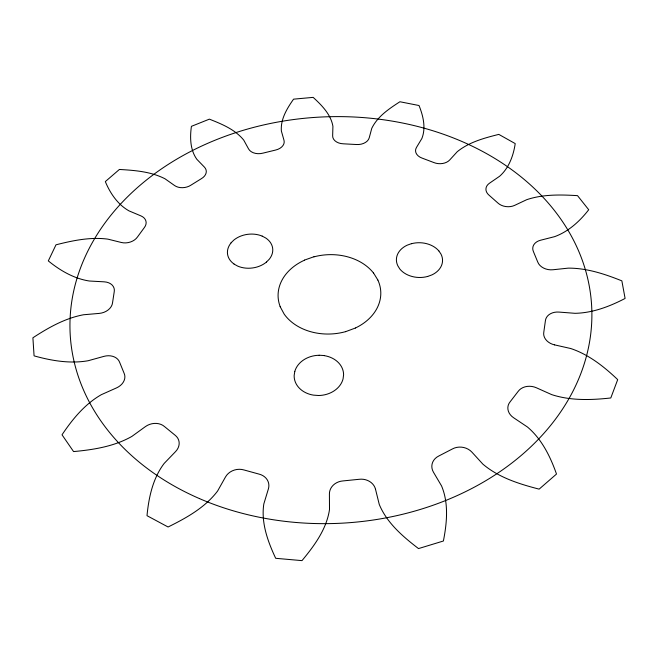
<?xml version="1.0" encoding="UTF-8"?>
<svg xmlns="http://www.w3.org/2000/svg" width="658" height="658" viewBox="0 0 658 658"><rect width="100%" height="100%" fill="white"/><g stroke="black" fill="none" stroke-linecap="round" stroke-linejoin="round"><path stroke-width="0.99" d="M294.792 371.383L294.159 375.479A24.7 20.094 -4 0 0 313.512 395.137L318.595 395.507A24.7 20.094 -4 0 0 343.073 378.852L343.599 374.739A24.7 20.094 -4 0 0 324.081 355.608M231.048 242.818L233.952 239.981A22.75 16.96 -6.8 0 1 262.221 236.132M266.424 262.106L269.303 259.186A22.75 16.96 -6.8 0 0 265.799 238.048L262.188 236.099M355.419 328.021L345.606 331.665M304.49 260.083L313.915 256.752M427.634 276.467L431.903 274.904A23.063 17.371 1.7 0 0 440.967 254.062L438.837 250.879M411.398 243.674L407.203 245.179A23.063 17.371 1.7 0 0 397.81 265.758L399.801 268.99A23.063 17.371 1.7 0 0 427.675 276.442M319.122 355.221L324.09 355.55M554.595 344.882L570.716 348.518C588.762 354.506 604.093 366.679 617.697 379.617L610.797 397.967C591.205 400.122 570.683 400.821 551.708 394.627L536.443 387.792A14.147 11.4 10.7 0 0 518.15 391.403L510.115 401.824A14.221 11.556 10.6 0 0 513.618 417.748L527.436 426.993C541.797 439.075 550.368 456.652 556.504 474.048L539.132 489.133C519.327 484.025 498.78 477.601 482.898 464.161L471.918 452.145A14.534 12.321 8.1 0 0 452.309 449.003L438.886 455.953A14.566 12.436 7.2 0 0 433.457 472.205L441.559 485.925C448.846 503.263 446.938 523.02 443.393 541.008L418.513 548.583C402.959 536.648 386.912 522.995 379.255 504.423L375.521 489.272M234.042 264.08L237.686 266.103A22.75 16.96 -6.8 0 0 266.449 262.073M373.464 272.889L377.898 280.078M280.135 306.628L284.182 314.121A51.332 39.645 -3 0 0 345.598 331.648M294.8 371.433A24.7 20.094 -4 0 1 319.122 355.271M234.116 264.064A22.75 16.96 -6.8 0 1 231.131 242.818M280.209 306.702A51.332 39.645 -3 0 1 304.547 260.173M377.873 280.086A51.332 39.636 -3 0 1 355.402 328.005M313.965 256.842A51.332 39.636 -3 0 1 373.489 272.98M375.521 489.272A14.657 12.806 -0.6 0 0 359.071 479.304L343.015 480.924A14.665 12.823 -2.5 0 0 329.411 493.952L329.502 509.498C326.656 529.057 314.294 545.795 301.989 560.624L275.686 558.305C267.847 541.575 260.938 522.756 263.809 503.995L268.382 488.927A14.599 12.592 -11.4 0 0 258.997 474.097L244.044 469.976A14.583 12.502 -12.7 0 0 225.472 477.009L217.609 491.016C205.123 507.557 186.313 517.994 168.078 526.992L147.005 515.683C148.749 497.44 152.837 478.317 164.155 463.438L175.579 451.577A14.328 11.811 -16.4 0 0 175.069 435.201L164.484 426.549A14.27 11.663 -16.7 0 0 145.377 426.631L131.871 436.419C114.204 446.453 93.543 449.759 73.573 451.577L62.017 434.798C72.421 419.245 84.841 404.102 101.299 394.693L116.507 387.907A13.793 10.791 -16.6 0 0 124.123 373.3L119.641 362.303A13.695 10.627 -16.4 0 0 103.906 356.373L88.123 360.74C70.093 363.907 51.505 360.732 34.076 355.863L32.9 337.793C48.404 327.635 65.134 318.184 83.558 314.754L99.185 313.405A13.119 9.796 -14.7 0 0 112.534 302.836L114.221 291.774A13.012 9.656 -14.3 0 0 104.244 281.838L89.307 281.007C74.025 278.655 60.149 270.553 48.314 260.905L55.996 244.809C72.824 240.54 90.467 236.822 107.887 239.142L121.327 242.481A12.461 8.982 -11.9 0 0 137.489 236.97L144.324 227.61A12.37 8.875 -11.4 0 0 140.944 215.898L129.05 210.897C117.798 204.605 110.166 193.271 105.329 181.592L119.394 169.46C134.832 170.34 151.036 171.606 165.018 178.795L174.609 185.556A11.951 8.398 -8.8 0 0 190.943 185.153L201.414 178.647A11.893 8.332 -8.3 0 0 204.416 167.116L196.832 159.277C190.104 149.876 189.833 137.366 191.42 126.336L209.376 119.147C221.771 124.041 235.095 129.486 243.731 140.096L248.576 148.93A11.647 8.077 -5.5 0 0 262.97 153.133L275.439 150.09A11.63 8.052 -5 0 0 284.001 140.327L281.369 131.008C280.398 119.271 287.077 108.381 293.567 99.161L313.167 97.376C321.688 105.198 330.884 114.402 332.915 126.278L332.652 135.852A11.597 8.019 -2.2 0 0 343.394 143.814L356.282 144.513A11.605 8.036 -1.6 0 0 369.228 137.802L371.77 128.326C377.511 116.441 389.166 108.702 399.908 101.751L419.023 105.519C423.135 115.742 426.129 127.841 421.868 138.501L416.456 147.482A11.803 8.233 1.2 0 0 422.181 158.142L433.869 162.559A11.86 8.291 1.7 0 0 449.71 159.976L457.285 151.677C469.096 142.103 484.329 138.016 498.805 134.388L515.214 143.592C513.454 155.592 508.947 168.029 499.636 176.237L489.445 183.245A12.239 8.71 4.4 0 0 489.059 195.196L497.884 203.001A12.329 8.809 4.9 0 0 514.696 205.354L526.729 199.678C542.998 194.2 560.616 194.628 577.535 195.648L588.713 209.746C579.805 221.244 568.454 231.632 554.604 236.658L540.572 240.228A12.847 9.434 7.4 0 0 533.457 251.669L537.75 262.04A12.954 9.566 7.8 0 0 553.041 269.747L568.249 268.135C586.796 268.02 604.825 274.041 621.859 280.859L625.1 298.444C609.645 306.496 592.661 312.978 575.034 313.315L558.963 312.081A13.538 10.372 9.8 0 0 545.4 320.775L543.788 332.241A13.637 10.528 10.1 0 0 554.595 344.882M411.423 243.715A23.063 17.371 1.7 0 1 438.845 250.912M199.415 498.575A261.111 203.338 -3 0 0 591.887 315.667A261.111 203.338 -3 0 0 201.455 146.15A261.111 203.338 -3 0 0 199.415 498.575"/></g></svg>
